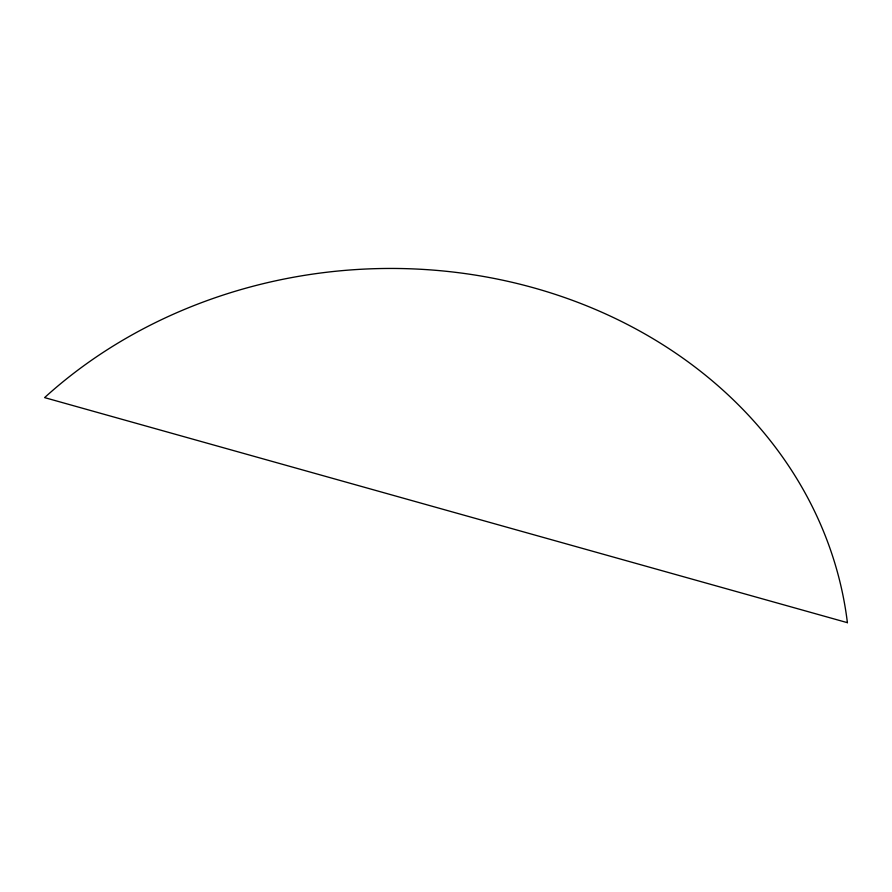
<?xml version="1.0" encoding="UTF-8"?>
<svg xmlns="http://www.w3.org/2000/svg" width="892" height="892" viewBox="0 0 892 892"><rect width="100%" height="100%" fill="white"/><g stroke="black" fill="none" stroke-linecap="round" stroke-linejoin="round"><path stroke-width="1.34" d="M847.4 622.672L44.6 397.609A469.069 404.578 -4 0 1 534.197 287.971A469.069 404.578 -4 0 1 847.4 622.672"/></g></svg>
